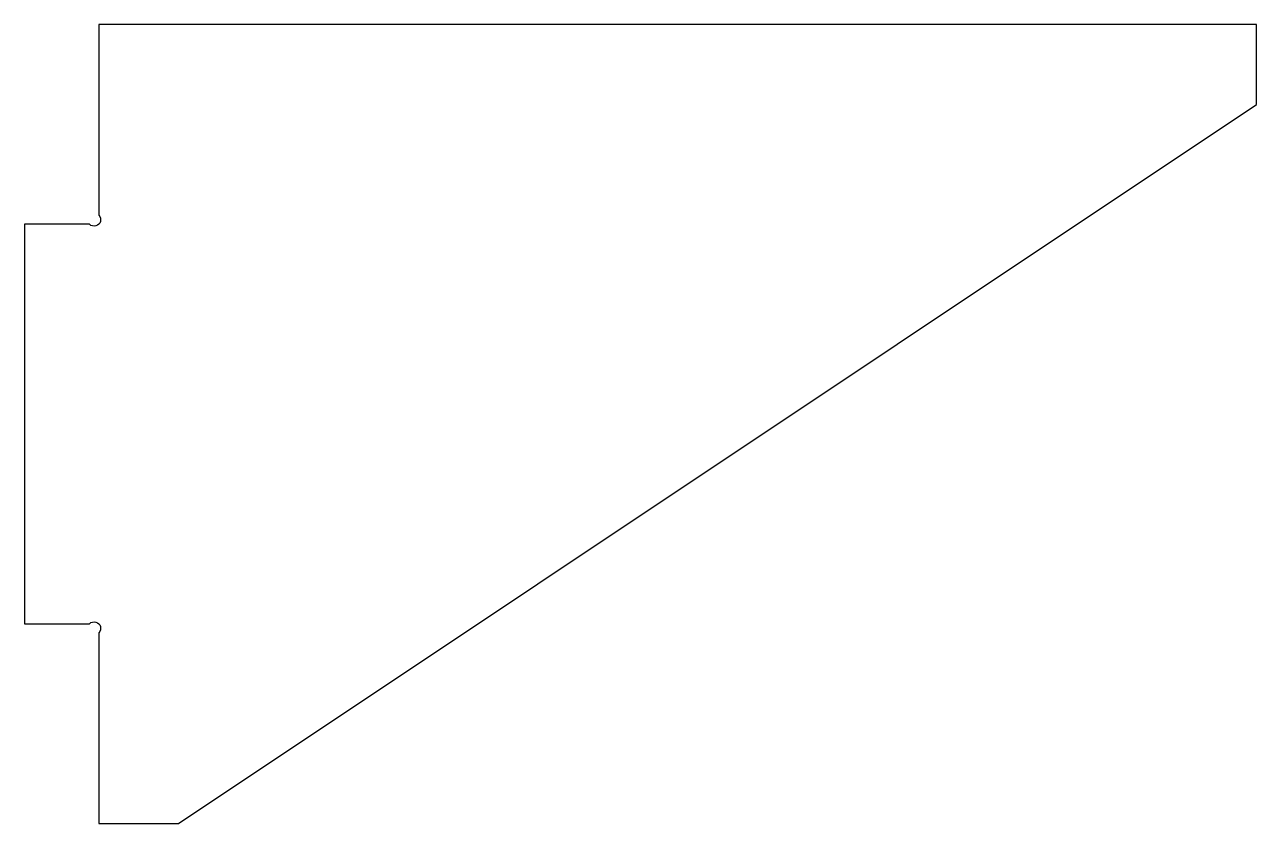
# Model space of a CAD drawing. Header units: millimetres. Extents: x -19 to 290, y -200 to 0.
import ezdxf

# ---------------------------------------------------------------- set-up
doc = ezdxf.new("R2010")
doc.units = ezdxf.units.MM

msp = doc.modelspace()

# ---------------------------------------------------------------- linework, layer by layer
msp.add_lwpolyline([(0, -47.74, -1), (-2.26, -50), (-18.55, -50), (-18.55, -150), (-2.26, -150, -1), (0, -152.26), (0, -200), (20, -200), (290, -20), (290, 0), (0, 0)], format="xyb", close=True)

doc.saveas('drawing.dxf')
